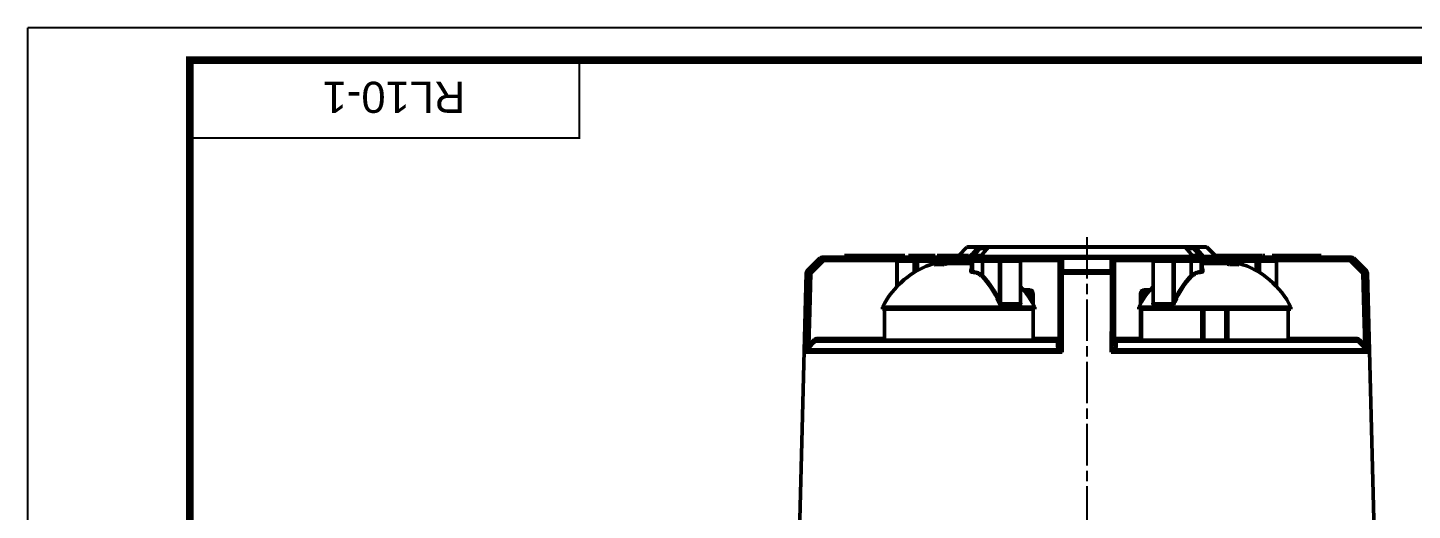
# Model space of a CAD drawing. Header units: millimetres. Extents: x 5395 to 6471, y 1829 to 2617.
# Drawn here: x 5394.8 to 5794.9, y 2477.2 to 2616.6 of the extents above; entities that cross this region are included whole.
import ezdxf

# ---------------------------------------------------------------- set-up
doc = ezdxf.new("R2010")
doc.units = ezdxf.units.MM
doc.linetypes.add('AM_ISO08W050', pattern=[18, 12, -1.5, 3, -1.5])
for name, color, linetype, lineweight in [('4-尺寸线', 7, 'Continuous', 15), ('AM_7', 4, 'AM_ISO08W050', 25), ('AM_BOR', 7, 'Continuous', 50)]:
    doc.layers.add(name, color=color, linetype=linetype, lineweight=lineweight)
doc.styles.get("Standard").update_dxf_attribs({"font": 'arial.ttf'})

msp = doc.modelspace()

# ---------------------------------------------------------------- linework, layer by layer
for p in [(5394.79029, 1829.0507), (6471.04029, 2616.5507)]:
    msp.add_line(p, (5394.79029, 2616.5507))
at = {"const_width": 2.25}
msp.add_lwpolyline([(6461.66529, 2607.1757), (5441.66529, 2607.1757), (5441.66529, 1838.4257), (6461.66529, 1838.4257)], close=True, dxfattribs=at)
at = {"const_width": 0.5625}
msp.add_lwpolyline([(5554.16529, 2607.1757), (5554.16529, 2584.6757), (5441.66529, 2584.6757)], dxfattribs=at)
at = {"layer": 'AM_7'}
msp.add_line((5700.81238, 2556.09183), (5700.81238, 2387.73398), dxfattribs=at)
at = {"layer": 'AM_BOR'}
for p, q in [((5666.16593, 2553.15139), (5663.81238, 2550.79784)), ((5669.40724, 2553.15139), (5666.16593, 2553.15139)), ((5666.51948, 2553.29783), (5669.72772, 2553.29783)), ((5669.72772, 2553.29783), (5671.9674, 2553.29783)), ((5672.06959, 2552.79781), (5669.97772, 2552.79781)), ((5672.35252, 2553.1234), (5670.04803, 2550.47144)), ((5671.92882, 2553.29783), (5672.72772, 2553.29783)), ((5729.18658, 2553.15139), (5672.43817, 2553.15139)), ((5672.72772, 2553.29783), (5728.89703, 2553.29783)), ((5728.89703, 2553.29783), (5729.66625, 2553.29783)), ((5731.58329, 2550.47362), (5729.27857, 2553.13052)), ((5731.64703, 2552.79781), (5729.56717, 2552.79781)), ((5729.65736, 2553.29783), (5731.89703, 2553.29783)), ((5731.89703, 2553.29783), (5735.10527, 2553.29783)), ((5735.45882, 2553.15139), (5732.21751, 2553.15139)), ((5738.05822, 2550.55197), (5735.45882, 2553.15139)), ((5623.68722, 2550.00492), (5620.01958, 2546.33729)), ((5624.71561, 2549.29783), (5621.0332, 2545.63017)), ((5624.01148, 2550.00492), (5623.68722, 2550.00492)), ((5624.39433, 2550.29781), (5624.71561, 2550.29781)), ((5624.71561, 2550.29781), (5624.71561, 2549.29783)), ((5624.71561, 2550.29781), (5660.81238, 2550.29781)), ((5646.16199, 2549.29783), (5624.71561, 2549.29783)), ((5630.80528, 2550.79784), (5630.80528, 2550.29781)), ((5633.87087, 2550.79784), (5630.80528, 2550.79784)), ((5633.87087, 2550.79784), (5633.87087, 2550.29781)), ((5635.48298, 2550.79784), (5635.48298, 2550.29781)), ((5636.09395, 2550.79784), (5635.48298, 2550.79784)), ((5636.09395, 2550.79784), (5636.09395, 2550.29781)), ((5637.0565, 2550.79784), (5637.0565, 2550.29781)), ((5639.06092, 2550.79784), (5637.0565, 2550.79784)), ((5639.06092, 2550.79784), (5639.06092, 2550.29781)), ((5639.14598, 2550.79784), (5639.14598, 2550.29781)), ((5642.23515, 2550.79784), (5639.14598, 2550.79784)), ((5642.23515, 2550.79784), (5642.23515, 2550.29781)), ((5644.86769, 2550.79784), (5642.23515, 2550.79784)), ((5644.86769, 2550.79784), (5644.86769, 2550.29781)), ((5648.20125, 2550.79784), (5644.86769, 2550.79784)), ((5645.96199, 2549.09782), (5645.96199, 2541.79724)), ((5645.96199, 2549.09782), (5646.02057, 2549.09782)), ((5650.95316, 2549.09782), (5646.02057, 2549.09782)), ((5646.02057, 2549.09782), (5646.02057, 2541.85935)), ((5646.16199, 2549.29783), (5651.09458, 2549.29783)), ((5648.20125, 2550.79784), (5648.20125, 2550.29781)), ((5649.24671, 2550.79784), (5649.24671, 2550.29781)), ((5650.95316, 2545.86993), (5650.95316, 2549.09782)), ((5651.715, 2549.09782), (5650.95316, 2549.09782)), ((5651.09458, 2549.29783), (5651.915, 2549.29783)), ((5651.715, 2549.09782), (5651.715, 2546.3209)), ((5651.715, 2549.09782), (5651.9091, 2549.09782)), ((5651.9091, 2549.09782), (5651.9091, 2546.42995)), ((5659.28849, 2549.09782), (5651.9091, 2549.09782)), ((5651.915, 2549.29783), (5659.94512, 2549.29783)), ((5652.94471, 2550.79784), (5652.94471, 2550.29781)), ((5655.11848, 2550.79784), (5655.11848, 2550.29781)), ((5655.663, 2550.79784), (5655.11848, 2550.79784)), ((5655.663, 2550.79784), (5655.663, 2550.29781)), ((5656.24396, 2550.79784), (5655.663, 2550.79784)), ((5656.24396, 2550.79784), (5656.24396, 2550.29781)), ((5656.81238, 2548.49781), (5656.81238, 2548.49459)), ((5656.81238, 2548.49781), (5667.47964, 2548.49781)), ((5656.81238, 2548.49459), (5657.65475, 2548.49459)), ((5656.95355, 2550.79784), (5656.95355, 2550.29781)), ((5657.56384, 2550.79784), (5657.56384, 2550.29781)), ((5660.653, 2550.79784), (5657.56384, 2550.79784)), ((5657.65475, 2548.16212), (5657.65475, 2548.49459)), ((5660.52695, 2549.29783), (5659.94512, 2549.29783)), ((5660.48317, 2548.49459), (5667.47964, 2548.49459)), ((5660.653, 2550.79784), (5660.653, 2550.29781)), ((5663.28554, 2550.79784), (5660.653, 2550.79784)), ((5660.81238, 2550.29781), (5693.81238, 2550.29781)), ((5660.81238, 2550.29781), (5660.81238, 2549.33475)), ((5663.28554, 2550.79784), (5663.28554, 2550.29781)), ((5666.6191, 2550.79784), (5663.28554, 2550.79784)), ((5666.6191, 2550.79784), (5666.6191, 2550.29781)), ((5666.6191, 2550.44426), (5667.05543, 2550.44426)), ((5667.68304, 2549.29783), (5667.09781, 2549.29783)), ((5667.47964, 2549.09782), (5667.47964, 2546.50586)), ((5667.48312, 2549.09782), (5667.47964, 2549.09782)), ((5667.48312, 2546.37508), (5667.48312, 2549.09782)), ((5667.48312, 2549.09782), (5667.73659, 2549.09782)), ((5667.68304, 2549.29783), (5670.80261, 2549.29783)), ((5667.73659, 2549.09782), (5667.73659, 2546.07298)), ((5670.66118, 2549.09782), (5667.73659, 2549.09782)), ((5668.23937, 2550.79784), (5670.33164, 2550.79784)), ((5670.08409, 2550.44426), (5731.54066, 2550.44426)), ((5675.59378, 2549.09782), (5670.66118, 2549.09782)), ((5670.66118, 2544.91778), (5670.66118, 2549.09782)), ((5670.80261, 2549.29783), (5675.7352, 2549.29783)), ((5675.59378, 2537.38521), (5675.59378, 2549.09782)), ((5675.59378, 2549.09782), (5675.84715, 2549.09782)), ((5675.7352, 2549.29783), (5681.46277, 2549.29783)), ((5681.6285, 2549.09782), (5675.84715, 2549.09782)), ((5675.84715, 2549.09782), (5675.84715, 2536.8142)), ((5692.81238, 2549.29783), (5681.46277, 2549.29783)), ((5681.6285, 2536.8142), (5681.6285, 2549.09782)), ((5681.6285, 2549.09782), (5681.66277, 2549.09782)), ((5681.66277, 2536.94514), (5681.66277, 2549.09782)), ((5692.81238, 2545.63017), (5692.81238, 2549.29783)), ((5707.87715, 2550.00492), (5693.7476, 2550.00492)), ((5693.81238, 2550.29781), (5707.81238, 2550.29781)), ((5707.81238, 2550.29781), (5740.81238, 2550.29781)), ((5708.81238, 2549.29783), (5708.81238, 2545.63017)), ((5720.16199, 2549.29783), (5708.81238, 2549.29783)), ((5719.96199, 2549.09782), (5719.96199, 2536.93959)), ((5719.96199, 2549.09782), (5719.99626, 2549.09782)), ((5719.99626, 2549.09782), (5719.99626, 2536.8142)), ((5725.7776, 2549.09782), (5719.99626, 2549.09782)), ((5720.16199, 2549.29783), (5725.88955, 2549.29783)), ((5723.31806, 2549.33532), (5723.31806, 2549.29783)), ((5724.51307, 2549.29783), (5724.51307, 2549.33532)), ((5724.6058, 2549.33532), (5724.6058, 2549.29783)), ((5724.64689, 2549.33532), (5724.64689, 2549.29783)), ((5725.22091, 2549.29783), (5725.76489, 2549.29783)), ((5725.63839, 2549.29783), (5725.63839, 2549.33532)), ((5725.7776, 2536.8142), (5725.7776, 2549.09782)), ((5725.7776, 2549.09782), (5726.03097, 2549.09782)), ((5725.88955, 2549.29783), (5730.82215, 2549.29783)), ((5726.03097, 2549.09782), (5726.03097, 2537.38521)), ((5730.96357, 2549.09782), (5726.03097, 2549.09782)), ((5726.28566, 2549.33532), (5726.28566, 2549.29783)), ((5726.59378, 2549.29783), (5726.59378, 2549.33532)), ((5727.08245, 2549.33532), (5727.08245, 2549.29783)), ((5728.23131, 2549.29783), (5728.23131, 2549.33532)), ((5729.35367, 2549.29783), (5729.35367, 2549.33532)), ((5730.82215, 2549.29783), (5733.94172, 2549.29783)), ((5730.96357, 2544.91778), (5730.96357, 2549.09782)), ((5733.88817, 2549.09782), (5730.96357, 2549.09782)), ((5731.26756, 2549.29783), (5731.26756, 2549.33532)), ((5731.30206, 2550.79784), (5733.38538, 2550.79784)), ((5733.88817, 2546.07298), (5733.88817, 2549.09782)), ((5733.88817, 2549.09782), (5734.14163, 2549.09782)), ((5733.94172, 2549.29783), (5733.94512, 2549.29783)), ((5734.52695, 2549.29783), (5733.94512, 2549.29783)), ((5734.14163, 2549.09782), (5734.14163, 2546.37508)), ((5734.14511, 2549.09782), (5734.14163, 2549.09782)), ((5734.14511, 2546.49405), (5734.14511, 2549.09782)), ((5734.14511, 2548.49781), (5744.81238, 2548.49781)), ((5734.14511, 2548.49459), (5741.14158, 2548.49459)), ((5734.56933, 2550.44426), (5738.05822, 2550.44426)), ((5738.05822, 2550.79784), (5738.05822, 2550.29781)), ((5739.07942, 2550.79784), (5738.05822, 2550.79784)), ((5739.07942, 2550.79784), (5739.07942, 2550.29781)), ((5740.81238, 2550.29781), (5776.90915, 2550.29781)), ((5740.81238, 2549.33475), (5740.81238, 2550.29781)), ((5741.67964, 2549.29783), (5741.09781, 2549.29783)), ((5741.67964, 2549.29783), (5749.70976, 2549.29783)), ((5749.71566, 2549.09782), (5742.33626, 2549.09782)), ((5743.29186, 2550.79784), (5743.29186, 2550.29781)), ((5743.93011, 2550.79784), (5743.29186, 2550.79784)), ((5743.93011, 2550.79784), (5743.93011, 2550.29781)), ((5743.97001, 2548.49459), (5744.81238, 2548.49459)), ((5743.97001, 2548.49459), (5743.97001, 2548.16212)), ((5744.12159, 2550.79784), (5744.12159, 2550.29781)), ((5745.52574, 2550.79784), (5744.12159, 2550.79784)), ((5744.81238, 2548.49459), (5744.81238, 2548.49781)), ((5745.07879, 2549.29783), (5745.07879, 2549.33532)), ((5745.52574, 2550.79784), (5745.52574, 2550.29781)), ((5746.22781, 2550.79784), (5745.52574, 2550.79784)), ((5746.22781, 2550.79784), (5746.22781, 2550.29781)), ((5746.41929, 2550.79784), (5746.41929, 2550.29781)), ((5747.56813, 2550.79784), (5746.41929, 2550.79784)), ((5747.56813, 2550.79784), (5747.56813, 2550.29781)), ((5748.14256, 2550.79784), (5747.56813, 2550.79784)), ((5748.14256, 2550.79784), (5748.14256, 2550.29781)), ((5748.16888, 2549.33532), (5748.16888, 2549.29783)), ((5748.39786, 2550.79784), (5748.39786, 2550.29781)), ((5748.57219, 2550.79784), (5748.39786, 2550.79784)), ((5748.65316, 2550.79784), (5748.65316, 2550.29781)), ((5749.70976, 2549.29783), (5750.53017, 2549.29783)), ((5749.71566, 2546.37508), (5749.71566, 2549.09782)), ((5749.71566, 2549.09782), (5749.90976, 2549.09782)), ((5749.79129, 2549.29783), (5749.79129, 2549.33532)), ((5749.90976, 2546.3209), (5749.90976, 2549.09782)), ((5750.67159, 2549.09782), (5749.90976, 2549.09782)), ((5750.3126, 2550.79784), (5750.3126, 2550.29781)), ((5750.53017, 2549.29783), (5755.46277, 2549.29783)), ((5755.60419, 2549.09782), (5750.67159, 2549.09782)), ((5750.67159, 2545.86993), (5750.67159, 2549.09782)), ((5751.01468, 2550.79784), (5751.01468, 2550.29781)), ((5751.46145, 2550.79784), (5751.01468, 2550.79784)), ((5751.46145, 2550.79784), (5751.46145, 2550.29781)), ((5752.29118, 2550.79784), (5751.63646, 2550.79784)), ((5752.29118, 2550.79784), (5752.29118, 2550.29781)), ((5754.3974, 2550.79784), (5754.3974, 2550.29781)), ((5754.52505, 2550.79784), (5754.3974, 2550.79784)), ((5754.52505, 2550.79784), (5754.52505, 2550.29781)), ((5756.45626, 2550.79784), (5754.52505, 2550.79784)), ((5776.90915, 2549.29783), (5755.46277, 2549.29783)), ((5755.60419, 2541.85935), (5755.60419, 2549.09782)), ((5755.60419, 2549.09782), (5755.66277, 2549.09782)), ((5755.66277, 2541.79724), (5755.66277, 2549.09782)), ((5756.63127, 2550.79784), (5756.63127, 2550.29781)), ((5757.39717, 2550.79784), (5756.63127, 2550.79784)), ((5757.39717, 2550.79784), (5757.39717, 2550.29781)), ((5768.50271, 2550.79784), (5765.88589, 2550.79784)), ((5766.52414, 2550.79784), (5766.52414, 2550.29781)), ((5768.50271, 2550.79784), (5768.50271, 2550.29781)), ((5776.90915, 2549.29783), (5776.90915, 2550.29781)), ((5776.90915, 2550.29781), (5777.23042, 2550.29781)), ((5780.59156, 2545.63017), (5776.90915, 2549.29783)), ((5777.93753, 2550.00492), (5777.61328, 2550.00492)), ((5781.60517, 2546.33729), (5777.93753, 2550.00492)), ((5619.72703, 2545.65637), (5617.51734, 2461.27165)), ((5620.03737, 2545.65637), (5619.72703, 2545.65637)), ((5620.01958, 2546.33729), (5620.3288, 2546.33729)), ((5667.48497, 2546.66762), (5667.48312, 2546.37508)), ((5692.81238, 2524.82259), (5692.81238, 2545.63017)), ((5707.89975, 2545.65637), (5693.725, 2545.65637)), ((5693.75057, 2546.33729), (5707.87418, 2546.33729)), ((5708.81238, 2545.63017), (5708.81238, 2524.82259)), ((5734.14163, 2546.37508), (5734.12392, 2546.49405)), ((5781.29596, 2546.33729), (5781.60517, 2546.33729)), ((5781.89772, 2545.65637), (5781.58739, 2545.65637)), ((5784.10741, 2461.27165), (5781.89772, 2545.65637)), ((5682.46027, 2540.79782), (5684.37864, 2540.79782)), ((5717.24611, 2540.79782), (5719.16449, 2540.79782)), ((5675.84715, 2536.8142), (5681.6285, 2536.8142)), ((5681.64863, 2536.71867), (5675.86075, 2536.71867)), ((5682.96212, 2540.29782), (5684.01042, 2540.29782)), ((5684.89076, 2539.79783), (5683.35066, 2539.79783)), ((5685.27295, 2539.79783), (5684.89076, 2539.79783)), ((5684.89076, 2537.50396), (5684.89076, 2539.79783)), ((5685.27295, 2539.79783), (5685.27295, 2536.83511)), ((5716.734, 2539.79783), (5716.3518, 2539.79783)), ((5716.3518, 2536.83511), (5716.3518, 2539.79783)), ((5716.734, 2539.79783), (5716.734, 2537.50396)), ((5718.27409, 2539.79783), (5716.734, 2539.79783)), ((5717.61434, 2540.29782), (5718.66263, 2540.29782)), ((5725.764, 2536.71867), (5719.97613, 2536.71867)), ((5719.99626, 2536.8142), (5725.7776, 2536.8142)), ((5641.81237, 2535.79782), (5641.81237, 2535.29783)), ((5648.25603, 2535.79782), (5641.81237, 2535.79782)), ((5648.25603, 2535.29783), (5641.81237, 2535.29783)), ((5642.31237, 2535.29783), (5642.31237, 2526.29782)), ((5685.81238, 2535.79782), (5648.25603, 2535.79782)), ((5685.81238, 2535.29783), (5648.25603, 2535.29783)), ((5685.31238, 2526.29782), (5685.31238, 2535.29783)), ((5685.81238, 2535.29783), (5685.81238, 2535.79782)), ((5715.81238, 2535.79782), (5715.81238, 2535.29783)), ((5753.36872, 2535.79782), (5715.81238, 2535.79782)), ((5753.36872, 2535.29783), (5715.81238, 2535.29783)), ((5716.3518, 2526.79782), (5716.3518, 2535.29783)), ((5716.6409, 2535.29783), (5716.6409, 2526.29782)), ((5716.64872, 2535.29783), (5716.64872, 2526.29782)), ((5734.02428, 2526.29782), (5734.02428, 2535.29783)), ((5734.61238, 2535.29783), (5734.61238, 2526.29782)), ((5741.01238, 2526.29782), (5741.01238, 2535.29783)), ((5741.60047, 2535.29783), (5741.60047, 2526.29782)), ((5759.81238, 2535.79782), (5753.36872, 2535.79782)), ((5759.81238, 2535.29783), (5753.36872, 2535.29783)), ((5758.97603, 2526.29782), (5758.97603, 2535.29783)), ((5758.98385, 2526.29782), (5758.98385, 2535.29783)), ((5759.81238, 2535.29783), (5759.81238, 2535.79782)), ((5620.48626, 2524.82259), (5622.03088, 2526.35849)), ((5692.3503, 2526.00493), (5622.3824, 2526.00493)), ((5623.09778, 2526.79782), (5623.09778, 2526.29782)), ((5623.09778, 2526.79782), (5642.31237, 2526.79782)), ((5623.09778, 2526.29782), (5692.31238, 2526.29782)), ((5685.27295, 2526.79782), (5692.81238, 2526.79782)), ((5708.81238, 2526.79782), (5716.3518, 2526.79782)), ((5779.24236, 2526.00493), (5709.27445, 2526.00493)), ((5709.31238, 2526.29782), (5778.52697, 2526.29782)), ((5716.3518, 2526.79782), (5716.6409, 2526.79782)), ((5758.98385, 2526.79782), (5778.52697, 2526.79782)), ((5778.52697, 2526.29782), (5778.52697, 2526.79782)), ((5779.59387, 2526.35849), (5781.1385, 2524.82259)), ((5693.72565, 2522.81833), (5619.43699, 2522.81833)), ((5619.82502, 2523.49927), (5692.71818, 2523.49927)), ((5782.18776, 2522.81833), (5707.89911, 2522.81833)), ((5708.90657, 2523.49927), (5781.79973, 2523.49927))]:
    msp.add_line(p, q, dxfattribs=at)
at = {"layer": 'AM_BOR', "flags": 128}
for points in [[(5667.05543, 2550.44426), (5667.66857, 2551.15016), (5669.40724, 2553.15139)], [(5669.97772, 2552.79781), (5668.78367, 2551.42413), (5668.23937, 2550.79784)], [(5669.97772, 2552.79781), (5669.97292, 2552.89535), (5669.95869, 2552.98917), (5669.93559, 2553.0756), (5669.9045, 2553.15139), (5669.86661, 2553.21355), (5669.82339, 2553.25978), (5669.77649, 2553.28821), (5669.72772, 2553.29783)], [(5672.43817, 2553.15139), (5671.82431, 2552.44564), (5670.08409, 2550.44426)], [(5731.54066, 2550.44426), (5730.92696, 2551.15016), (5729.18658, 2553.15139)], [(5731.89703, 2553.29783), (5731.84826, 2553.28821), (5731.80136, 2553.25978), (5731.75814, 2553.21355), (5731.72026, 2553.15139), (5731.68917, 2553.0756), (5731.66606, 2552.98917), (5731.65184, 2552.89535), (5731.64703, 2552.79781)], [(5733.38538, 2550.79784), (5732.84109, 2551.42413), (5731.64703, 2552.79781)], [(5732.21751, 2553.15139), (5732.83074, 2552.44564), (5734.56933, 2550.44426)], [(5620.3288, 2546.33729), (5621.74581, 2547.7487), (5624.01148, 2550.00492)], [(5624.01148, 2550.00492), (5624.03246, 2549.98385), (5624.0776, 2549.93852), (5624.14527, 2549.87057), (5624.23309, 2549.78238), (5624.33797, 2549.67706), (5624.45618, 2549.55836), (5624.58356, 2549.43042), (5624.71561, 2549.29783)], [(5668.48937, 2550.29781), (5668.4406, 2550.30744), (5668.3937, 2550.33587), (5668.35048, 2550.38209), (5668.31259, 2550.44426), (5668.28151, 2550.52005), (5668.2584, 2550.60648), (5668.24418, 2550.70026), (5668.23937, 2550.79784)], [(5675.84715, 2549.09782), (5675.845, 2549.13683), (5675.83863, 2549.17436), (5675.82829, 2549.20893), (5675.81436, 2549.23923), (5675.7974, 2549.26412), (5675.77804, 2549.2826), (5675.75704, 2549.29398), (5675.7352, 2549.29783)], [(5693.7476, 2550.00492), (5693.74878, 2548.59369), (5693.75057, 2546.33729)], [(5707.87418, 2546.33729), (5707.87529, 2547.7487), (5707.87715, 2550.00492)], [(5725.88955, 2549.29783), (5725.86771, 2549.29398), (5725.84671, 2549.2826), (5725.82736, 2549.26412), (5725.81039, 2549.23923), (5725.79647, 2549.20893), (5725.78612, 2549.17436), (5725.77975, 2549.13683), (5725.7776, 2549.09782)], [(5733.38538, 2550.79784), (5733.38058, 2550.70026), (5733.36635, 2550.60648), (5733.34325, 2550.52005), (5733.31216, 2550.44426), (5733.27427, 2550.38209), (5733.23105, 2550.33587), (5733.18415, 2550.30744), (5733.13538, 2550.29781)], [(5777.61328, 2550.00492), (5777.59228, 2549.98385), (5777.54716, 2549.93852), (5777.47948, 2549.87057), (5777.39166, 2549.78238), (5777.28679, 2549.67706), (5777.16858, 2549.55836), (5777.04119, 2549.43042), (5776.90915, 2549.29783)], [(5777.61328, 2550.00492), (5779.03047, 2548.59369), (5781.29596, 2546.33729)], [(5619.43699, 2522.81833), (5619.48956, 2524.81763), (5619.69978, 2532.81488), (5620.03737, 2545.65637)], [(5621.0332, 2545.63017), (5620.84891, 2545.63503), (5620.67093, 2545.63971), (5620.50538, 2545.64406), (5620.35792, 2545.64794), (5620.23361, 2545.65121), (5620.13671, 2545.65375), (5620.07054, 2545.65548), (5620.03737, 2545.65637)], [(5620.3288, 2546.33729), (5620.34947, 2546.31655), (5620.39439, 2546.27143), (5620.46197, 2546.2036), (5620.54982, 2546.11541), (5620.65482, 2546.01), (5620.77323, 2545.89115), (5620.90087, 2545.76303), (5621.0332, 2545.63017)], [(5621.0332, 2545.63017), (5620.74358, 2534.6122), (5620.48626, 2524.82259)], [(5693.725, 2545.65637), (5693.72506, 2543.65705), (5693.72528, 2535.65981), (5693.72565, 2522.81833)], [(5707.89911, 2522.81833), (5707.89916, 2524.81763), (5707.89939, 2532.81488), (5707.89975, 2545.65637)], [(5781.29596, 2546.33729), (5781.27528, 2546.31655), (5781.23036, 2546.27143), (5781.16277, 2546.2036), (5781.07493, 2546.11541), (5780.96994, 2546.01), (5780.85153, 2545.89115), (5780.72389, 2545.76303), (5780.59156, 2545.63017)], [(5781.58739, 2545.65637), (5781.55422, 2545.65548), (5781.48804, 2545.65375), (5781.39114, 2545.65121), (5781.26683, 2545.64794), (5781.11937, 2545.64406), (5780.95381, 2545.63971), (5780.77584, 2545.63503), (5780.59156, 2545.63017)], [(5781.1385, 2524.82259), (5780.88118, 2534.6122), (5780.59156, 2545.63017)], [(5781.58739, 2545.65637), (5781.63995, 2543.65705), (5781.85019, 2535.65981), (5782.18776, 2522.81833)], [(5620.48626, 2524.82259), (5620.55181, 2524.75667), (5620.61508, 2524.69304), (5620.67387, 2524.63393), (5620.7261, 2524.5814), (5620.76997, 2524.5373), (5620.80394, 2524.50313), (5620.82683, 2524.48011), (5620.83784, 2524.46903)], [(5622.3824, 2526.00493), (5621.67328, 2525.29983), (5620.83784, 2524.46903)], [(5622.03088, 2526.35849), (5622.09637, 2526.29261), (5622.15958, 2526.22904), (5622.21832, 2526.16996), (5622.27052, 2526.11746), (5622.31438, 2526.07334), (5622.34837, 2526.03915), (5622.37131, 2526.01607), (5622.3824, 2526.00493)], [(5692.34958, 2524.46903), (5692.34991, 2525.17417), (5692.3503, 2526.00493)], [(5709.27445, 2526.00493), (5709.27479, 2525.29983), (5709.27517, 2524.46903)], [(5779.24236, 2526.00493), (5779.25344, 2526.01607), (5779.27638, 2526.03915), (5779.31037, 2526.07334), (5779.35423, 2526.11746), (5779.40644, 2526.16996), (5779.46517, 2526.22904), (5779.52838, 2526.29261), (5779.59387, 2526.35849)], [(5780.78691, 2524.46903), (5780.07784, 2525.17417), (5779.24236, 2526.00493)], [(5780.78691, 2524.46903), (5780.79792, 2524.48011), (5780.82081, 2524.50313), (5780.85478, 2524.5373), (5780.89865, 2524.5814), (5780.95089, 2524.63393), (5781.00966, 2524.69304), (5781.07294, 2524.75667), (5781.1385, 2524.82259)]]:
    msp.add_lwpolyline(points, dxfattribs=at)
at = {"layer": 'AM_BOR'}
for centre, radius, start, end in [((5666.51948, 2552.79782), 0.5, 90, 135), ((5669.73204, 2552.86451), 0.43335, 90.5705185, 138.5472019), ((5669.24351, 2552.25019), 0.91595, 36.7175981, 79.7023827), ((5672.41737, 2553.05931), 0.0944, 77.2672822, 135.5131093), ((5672.72772, 2552.79782), 0.5, 90, 138.997661), ((5672.73647, 2552.92108), 0.37686, 91.3299251, 142.3291156), ((5728.88829, 2552.92109), 0.37685, 37.6702245, 88.6705864), ((5728.89703, 2552.79782), 0.5, 41.002339, 90), ((5729.20729, 2553.05854), 0.09513, 45.8259975, 102.5757034), ((5732.38125, 2552.2502), 0.91594, 100.2977028, 143.2826516), ((5731.89272, 2552.86452), 0.43333, 41.4519182, 89.4301096), ((5735.10527, 2552.79782), 0.5, 45, 90), ((5624.39433, 2549.29782), 1, 90, 135), ((5624.71591, 2549.30426), 0.99355, 90.0174892, 135.1541219), ((5663.81238, 2525.01589), 24.5, 106.6015496, 153.8910943), ((5646.16199, 2549.09782), 0.2, 90, 180), ((5646.19736, 2549.12281), 0.17856, 101.4281766, 188.0446788), ((5651.12996, 2549.12281), 0.17855, 101.4279461, 188.0449093), ((5651.915, 2549.09782), 0.2, 90, 180), ((5653.60944, 2549.14774), 1.70108, 174.9383835, 181.6817105), ((5662.86949, 2535.5976), 13.91136, 112.0153452, 116.13682), ((5663.81238, 2525.01911), 24.5, 81.262972, 106.6015496), ((5665.69836, 2535.59661), 13.91245, 112.0155065, 116.1366588), ((5659.94512, 2549.09782), 0.2, 43.2302735, 90), ((5666.73148, 2550.72926), 0.43147, 270.589237, 318.6597328), ((5667.67964, 2549.09782), 0.2, 90, 180), ((5667.68309, 2549.09785), 0.19997, 90.0166129, 180.0090056), ((5667.50964, 2549.14423), 0.23164, 348.4432254, 41.5355525), ((5669.66453, 2550.79789), 0.50008, 270.010636, 319.4586772), ((5669.7847, 2550.67682), 0.37911, 271.2923568, 322.1607805), ((5670.83798, 2549.12281), 0.17855, 101.4263126, 188.0451199), ((5675.77058, 2549.12281), 0.17855, 101.4263126, 188.0451199), ((5681.44385, 2549.11348), 0.18531, 355.1529133, 84.1400647), ((5681.46277, 2549.09782), 0.2, 0, 90), ((5693.81238, 2549.29782), 1, 90, 180), ((5693.66861, 2549.13737), 0.87113, 84.7969406, 169.3860741), ((5694.28004, 2550.04078), 0.53364, 151.2066787, 183.8537873), ((5707.81238, 2549.29782), 1, 0, 90), ((5707.34472, 2550.04078), 0.53364, 356.1460596, 28.793648), ((5707.95615, 2549.13737), 0.87113, 10.6138418, 95.203116), ((5720.16199, 2549.09782), 0.2, 90, 180), ((5720.18091, 2549.11348), 0.18532, 95.8606897, 184.846174), ((5725.85418, 2549.12281), 0.17855, 351.9544921, 78.5733639), ((5730.78678, 2549.12281), 0.17855, 351.9542705, 78.5735856), ((5731.84005, 2550.67682), 0.37911, 217.8390454, 268.7078172), ((5731.96019, 2550.79783), 0.50002, 220.7315975, 269.992253), ((5734.11511, 2549.14423), 0.23163, 138.4637706, 191.5574515), ((5733.94166, 2549.09785), 0.19997, 359.9912165, 89.983165), ((5733.94512, 2549.09782), 0.2, 0, 90), ((5737.81238, 2525.01911), 24.5, 73.3984504, 98.737028), ((5734.89328, 2550.72927), 0.43148, 221.3411079, 269.4101754), ((5735.92603, 2535.5958), 13.91334, 63.8634732, 67.9843616), ((5741.67964, 2549.09782), 0.2, 90, 136.7697265), ((5738.75482, 2535.59661), 13.91245, 63.8633412, 67.9844935), ((5737.81238, 2525.01589), 24.5, 26.1089057, 73.3984504), ((5748.0171, 2549.1478), 1.69929, 358.3147288, 5.0651772), ((5749.70976, 2549.09782), 0.2, 0, 90), ((5750.4948, 2549.12281), 0.17855, 351.9548801, 78.5736874), ((5755.42739, 2549.12281), 0.17855, 351.9548801, 78.5736874), ((5755.46277, 2549.09782), 0.2, 0, 90), ((5776.90883, 2549.30424), 0.99358, 44.8464134, 89.9819756), ((5777.23042, 2549.29782), 1, 45, 90), ((5620.72669, 2545.63018), 1, 135, 178.5), ((5621.03894, 2545.63053), 1.00191, 135.1368356, 178.5221373), ((5658.15552, 2536.56789), 11.60506, 83.0004344, 96.9995656), ((5667.28859, 2546.39478), 0.19553, 260.1394524, 354.2184864), ((5668.20271, 2546.04474), 0.46698, 176.5331853, 197.7365688), ((5670.38673, 2545.05164), 0.30536, 284.9394357, 333.9989092), ((5654.10378, 2528.70463), 22.92096, 21.9840722, 44.4525968), ((5654.16549, 2528.7345), 23.10858, 21.9841906, 44.4522698), ((5693.66949, 2545.46893), 0.87214, 84.6652825, 169.3455069), ((5693.51012, 2537.23226), 8.42685, 88.5388374, 94.7495331), ((5702.20469, 2545.67885), 8.47972, 175.5465793, 180.1519268), ((5707.95527, 2545.46893), 0.87214, 10.6544064, 95.3347222), ((5699.42034, 2545.67889), 8.47944, 359.8478416, 4.4533392), ((5708.11463, 2537.23228), 8.42683, 85.2504558, 91.4611754), ((5747.45929, 2528.73448), 23.10861, 135.5477542, 158.0157954), ((5747.52091, 2528.70468), 22.92088, 135.5473755, 158.0159756), ((5731.23803, 2545.05165), 0.30537, 206.0021645, 255.0600257), ((5733.42204, 2546.04474), 0.46699, 342.2629989, 3.4660144), ((5734.33617, 2546.39478), 0.19553, 185.7811718, 279.8604387), ((5743.46923, 2536.56789), 11.60506, 83.0004344, 96.9995656), ((5780.58581, 2545.63053), 1.00191, 1.4778627, 44.8631644), ((5780.89806, 2545.63018), 1, 1.5, 45), ((5663.81238, 2525.01589), 24.5, 26.1089057, 43.2319047), ((5683.93274, 2540.74062), 0.44956, 279.9500988, 7.3099772), ((5737.81238, 2525.01589), 24.5, 136.5684625, 153.8910943), ((5717.69201, 2540.74062), 0.44955, 172.6899654, 260.0500279), ((5675.29105, 2537.77022), 0.48977, 277.8695735, 308.177805), ((5676.1779, 2536.81254), 0.33075, 179.712823, 196.4885712), ((5681.8618, 2536.81348), 0.2333, 179.8225811, 203.9772546), ((5719.763, 2536.81346), 0.23326, 336.0216442, 0.1811942), ((5725.44658, 2536.81258), 0.33102, 343.5184211, 0.2801847), ((5726.33371, 2537.77024), 0.48979, 231.8230747, 262.1300359), ((5692.31238, 2526.79782), 0.5, 270, 0), ((5692.38561, 2524.90154), 0.43401, 265.2380487, 349.5192172), ((5692.38581, 2526.43724), 0.43377, 265.3042165, 349.5392378), ((5709.31238, 2526.79782), 0.5, 180, 270), ((5709.23894, 2526.43725), 0.43377, 190.460955, 274.6955906), ((5709.23914, 2524.90154), 0.43401, 190.4807673, 274.7620225), ((5716.83099, 2526.75486), 0.48112, 174.8771531, 246.726891), ((5619.52853, 2523.65283), 0.33391, 332.6191217, 34.9618734), ((5692.37593, 2524.17924), 0.76125, 296.7173745, 333.8857547), ((5709.24883, 2524.17925), 0.76126, 206.1145365, 243.2824125), ((5782.09621, 2523.65284), 0.33389, 145.0378922, 207.3835773)]:
    msp.add_arc(centre, radius, start, end, dxfattribs=at)
for points, knots in [([(5672.3808, 2553.14644), (5672.35891, 2553.16621), (5672.29001, 2553.22845), (5672.1451, 2553.28376), (5672.02523, 2553.29325), (5671.9674, 2553.29783)], [0, 0, 0, 0, 0.194178525, 0.611263353, 1, 1, 1, 1]), ([(5672.33698, 2553.11631), (5672.33059, 2553.12631), (5672.28914, 2553.19124), (5672.18718, 2553.25023), (5672.07929, 2553.28715), (5672.01759, 2553.2956), (5671.99077, 2553.29731), (5671.9782, 2553.29775), (5671.97172, 2553.2978), (5671.96868, 2553.29782), (5671.9674, 2553.29783)], [0, 0, 0, 0, 0.077340403, 0.502228109, 0.782317637, 0.899141955, 0.952808996, 0.977876367, 0.990652287, 1, 1, 1, 1]), ([(5729.24801, 2553.14435), (5729.24836, 2553.14479), (5729.29094, 2553.19886), (5729.40148, 2553.24964), (5729.52678, 2553.28724), (5729.59892, 2553.29565), (5729.63017, 2553.29731), (5729.64478, 2553.29775), (5729.65232, 2553.2978), (5729.65586, 2553.29782), (5729.65736, 2553.29783)], [0, 0, 0, 0, 0.003742752, 0.462442992, 0.765540866, 0.891493393, 0.949254015, 0.976215395, 0.989898614, 1, 1, 1, 1]), ([(5729.65736, 2553.29783), (5729.65607, 2553.29782), (5729.65303, 2553.2978), (5729.64655, 2553.29775), (5729.63398, 2553.29731), (5729.60716, 2553.2956), (5729.54547, 2553.28714), (5729.43752, 2553.25028), (5729.33485, 2553.19048), (5729.29289, 2553.1245), (5729.28592, 2553.11354)], [0, 0, 0, 0, 0.00927996, 0.02196655, 0.046852232, 0.100130292, 0.216107861, 0.494164131, 0.915975018, 1, 1, 1, 1]), ([(5635.48298, 2550.79784), (5635.29804, 2550.79784), (5635.041, 2550.79784), (5634.32956, 2550.79784), (5633.98717, 2550.79784), (5633.81513, 2550.79784)], [0, 0, 0, 0, 0.560635253, 0.779224823, 1, 1, 1, 1]), ([(5637.0565, 2550.79784), (5636.86205, 2550.79784), (5636.51476, 2550.79784), (5636.22255, 2550.79784), (5636.09395, 2550.79784)], [0, 0, 0, 0, 0.559883922, 1, 1, 1, 1]), ([(5652.94471, 2550.79784), (5652.34765, 2550.79784), (5651.4504, 2550.79784), (5650.47506, 2550.79784), (5649.76024, 2550.79784), (5649.31031, 2550.79784), (5649.26794, 2550.79784), (5649.24671, 2550.79784)], [0, 0, 0, 0, 0.248910186, 0.374053754, 0.499290009, 0.749224229, 1, 1, 1, 1]), ([(5655.11848, 2550.79784), (5654.73746, 2550.79784), (5654.05597, 2550.79784), (5653.28474, 2550.79784), (5652.94471, 2550.79784)], [0, 0, 0, 0, 0.559112661, 1, 1, 1, 1]), ([(5656.95355, 2550.79784), (5656.84158, 2550.79784), (5656.61834, 2550.79784), (5656.36954, 2550.79784), (5656.23946, 2550.79784), (5656.2421, 2550.79784), (5656.24396, 2550.79784)], [0, 0, 0, 0, 0.186749739, 0.372333625, 0.559122827, 1, 1, 1, 1]), ([(5668.23937, 2550.79784), (5668.0941, 2550.74376), (5667.85372, 2550.65429), (5667.5174, 2550.54636), (5667.3039, 2550.48641), (5667.18831, 2550.46002), (5667.12407, 2550.4483), (5667.08126, 2550.44307), (5667.06245, 2550.44394), (5667.05543, 2550.44426)], [0, 0, 0, 0, 0.380383149, 0.629403915, 0.793393668, 0.868350225, 0.906100813, 0.964910594, 1, 1, 1, 1]), ([(5670.08409, 2550.44426), (5670.07062, 2550.44405), (5670.04769, 2550.4437), (5670.03063, 2550.45206), (5670.04054, 2550.4637), (5670.04715, 2550.47147)], [0, 0, 0, 0, 0.321213193, 0.546959351, 1, 1, 1, 1]), ([(5731.57987, 2550.47079), (5731.58417, 2550.46619), (5731.59194, 2550.45788), (5731.58796, 2550.44839), (5731.57282, 2550.44306), (5731.54941, 2550.44393), (5731.54066, 2550.44426)], [0, 0, 0, 0, 0.262367242, 0.473877784, 0.803391509, 1, 1, 1, 1]), ([(5734.56933, 2550.44426), (5734.55694, 2550.44403), (5734.53586, 2550.44362), (5734.46591, 2550.45366), (5734.33344, 2550.48269), (5734.09634, 2550.54959), (5733.76045, 2550.65804), (5733.52248, 2550.74674), (5733.38538, 2550.79784)], [0, 0, 0, 0, 0.057333627, 0.097626834, 0.205704453, 0.37535554, 0.640122891, 1, 1, 1, 1]), ([(5743.35569, 2550.79784), (5742.5499, 2550.79784), (5741.42755, 2550.79784), (5739.99302, 2550.79784), (5739.38389, 2550.79784), (5739.07942, 2550.79784)], [0, 0, 0, 0, 0.560074611, 0.780101414, 1, 1, 1, 1]), ([(5744.12159, 2550.79784), (5744.12624, 2550.79784), (5744.13155, 2550.79784), (5744.05337, 2550.79784), (5744.02839, 2550.79784), (5744.00673, 2550.79784), (5743.98375, 2550.79784), (5743.95856, 2550.79784), (5743.94175, 2550.79784), (5743.93011, 2550.79784)], [0, 0, 0, 0, 0.748871861, 0.853744776, 0.894502056, 0.937760539, 0.95333804, 0.967680282, 1, 1, 1, 1]), ([(5746.41929, 2550.79784), (5746.4216, 2550.79784), (5746.4243, 2550.79784), (5746.34771, 2550.79784), (5746.31345, 2550.79784), (5746.28898, 2550.79784), (5746.25554, 2550.79784), (5746.23734, 2550.79784), (5746.22781, 2550.79784)], [0, 0, 0, 0, 0.749013741, 0.873981113, 0.905499442, 0.937861002, 0.967482066, 1, 1, 1, 1]), ([(5748.39786, 2550.79784), (5748.3944, 2550.79784), (5748.38824, 2550.79784), (5748.3697, 2550.79784), (5748.31179, 2550.79784), (5748.29198, 2550.79784), (5748.27288, 2550.79784), (5748.2574, 2550.79784), (5748.24176, 2550.79784), (5748.19339, 2550.79784), (5748.16648, 2550.79784), (5748.14256, 2550.79784)], [0, 0, 0, 0, 0.419606586, 0.748831819, 0.780191118, 0.811934355, 0.828090573, 0.843716851, 0.85892832, 0.874539747, 1, 1, 1, 1]), ([(5750.3126, 2550.79784), (5750.02002, 2550.79784), (5749.49748, 2550.79784), (5748.91117, 2550.79784), (5748.65316, 2550.79784)], [0, 0, 0, 0, 0.559919925, 1, 1, 1, 1]), ([(5751.01468, 2550.79784), (5750.99377, 2550.79784), (5750.95647, 2550.79784), (5750.50916, 2550.79784), (5750.3126, 2550.79784)], [0, 0, 0, 0, 0.560581262, 1, 1, 1, 1]), ([(5766.52414, 2550.79784), (5764.81621, 2550.79784), (5762.66089, 2550.79784), (5760.06474, 2550.79784), (5758.72537, 2550.79784), (5757.83975, 2550.79784), (5757.39717, 2550.79784)], [0, 0, 0, 0, 0.560048295, 0.70675033, 0.853451741, 1, 1, 1, 1]), ([(5667.2551, 2546.20214), (5667.25018, 2546.30179), (5667.23485, 2546.61171), (5667.38069, 2546.83655), (5667.47964, 2546.9891)], [0, 0, 0, 0, 0.3215364871, 1, 1, 1, 1]), ([(5667.75793, 2545.90248), (5667.71799, 2545.90569), (5667.63822, 2545.9121), (5667.51924, 2545.94774), (5667.4104, 2545.99946), (5667.3189, 2546.06894), (5667.26567, 2546.14018), (5667.25805, 2546.18487), (5667.2551, 2546.20214)], [0, 0, 0, 0, 0.154084835, 0.307785542, 0.471194014, 0.657153919, 0.867501011, 1, 1, 1, 1]), ([(5667.48312, 2546.37508), (5667.48462, 2546.35764), (5667.48851, 2546.31242), (5667.51473, 2546.24209), (5667.55983, 2546.17285), (5667.61378, 2546.12023), (5667.6586, 2546.09372), (5667.699, 2546.07823), (5667.71944, 2546.07537), (5667.73659, 2546.07298)], [0, 0, 0, 0, 0.143954718, 0.373247482, 0.569537934, 0.73118504, 0.870600821, 0.891413307, 1, 1, 1, 1]), ([(5667.73659, 2546.07298), (5667.80766, 2546.07004), (5668.20026, 2546.05385), (5668.93908, 2545.90805), (5669.91082, 2545.51427), (5670.39467, 2545.12964), (5670.66118, 2544.91778)], [0, 0, 0, 0, 0.064674487, 0.35722865, 0.64594766, 1, 1, 1, 1]), ([(5670.46545, 2544.75661), (5670.21937, 2544.96647), (5669.77428, 2545.34606), (5668.87465, 2545.73784), (5668.18792, 2545.88348), (5667.82374, 2545.89957), (5667.75793, 2545.90248)], [0, 0, 0, 0, 0.356928701, 0.64558838, 0.935956794, 1, 1, 1, 1]), ([(5730.96357, 2544.91778), (5731.23008, 2545.12964), (5731.71393, 2545.51427), (5732.68567, 2545.90804), (5733.42449, 2546.05385), (5733.81709, 2546.07004), (5733.88817, 2546.07298)], [0, 0, 0, 0, 0.354052423, 0.642771671, 0.935324505, 1, 1, 1, 1]), ([(5733.86682, 2545.90248), (5733.80102, 2545.89957), (5733.43683, 2545.88348), (5732.7501, 2545.73784), (5731.85047, 2545.34606), (5731.40538, 2544.96647), (5731.1593, 2544.75661)], [0, 0, 0, 0, 0.064042637, 0.354411623, 0.643071301, 1, 1, 1, 1]), ([(5734.36965, 2546.20214), (5734.36037, 2546.16796), (5734.34292, 2546.10372), (5734.23821, 2546.01222), (5734.10965, 2545.94773), (5733.97819, 2545.91078), (5733.9018, 2545.90508), (5733.86682, 2545.90248)], [0, 0, 0, 0, 0.257952783, 0.484922315, 0.703583903, 0.864275802, 1, 1, 1, 1]), ([(5733.88817, 2546.07298), (5733.90603, 2546.07573), (5733.94669, 2546.08199), (5734.01423, 2546.12146), (5734.0774, 2546.18664), (5734.12828, 2546.27659), (5734.13697, 2546.34069), (5734.14163, 2546.37508)], [0, 0, 0, 0, 0.113222031, 0.257626524, 0.475415316, 0.7185161, 1, 1, 1, 1]), ([(5734.14511, 2547.14658), (5734.179, 2547.11314), (5734.40909, 2546.88616), (5734.3878, 2546.51696), (5734.36965, 2546.20214)], [0, 0, 0, 0, 0.147290404, 1, 1, 1, 1]), ([(5685.27295, 2539.79783), (5685.26817, 2539.87675), (5685.25754, 2540.05238), (5685.16271, 2540.31584), (5684.9845, 2540.56829), (5684.71359, 2540.75979), (5684.4941, 2540.78471), (5684.37864, 2540.79782)], [0, 0, 0, 0, 0.127276112, 0.283244403, 0.473987006, 0.723305314, 1, 1, 1, 1]), ([(5717.24611, 2540.79782), (5717.14738, 2540.78806), (5716.93909, 2540.76748), (5716.66907, 2540.59755), (5716.47949, 2540.3482), (5716.37174, 2540.0776), (5716.35845, 2539.89109), (5716.3518, 2539.79783)], [0, 0, 0, 0, 0.236844654, 0.499617369, 0.699613008, 0.849798203, 1, 1, 1, 1]), ([(5675.86075, 2536.71867), (5675.84079, 2536.72092), (5675.79616, 2536.72595), (5675.71186, 2536.77229), (5675.59361, 2536.87835), (5675.4639, 2537.05762), (5675.39422, 2537.20742), (5675.35811, 2537.28506)], [0, 0, 0, 0, 0.08537055, 0.190797671, 0.356416989, 0.666470197, 1, 1, 1, 1]), ([(5675.59378, 2537.38521), (5675.61185, 2537.30738), (5675.64592, 2537.16059), (5675.70909, 2536.98391), (5675.76799, 2536.8737), (5675.80625, 2536.83095), (5675.83065, 2536.81646), (5675.84103, 2536.81504), (5675.84715, 2536.8142)], [0, 0, 0, 0, 0.373373068, 0.704206179, 0.860975174, 0.943887525, 0.96691753, 1, 1, 1, 1]), ([(5681.6285, 2536.8142), (5681.63173, 2536.8148), (5681.63896, 2536.81613), (5681.64769, 2536.82731), (5681.6568, 2536.85175), (5681.6628, 2536.88887), (5681.66096, 2536.92236), (5681.66013, 2536.93754)], [0, 0, 0, 0, 0.10179452, 0.227816553, 0.38449998, 0.721181554, 1, 1, 1, 1]), ([(5681.66277, 2537.08555), (5681.67936, 2537.0387), (5681.71674, 2536.93315), (5681.72161, 2536.81825), (5681.7017, 2536.74615), (5681.67666, 2536.72125), (5681.65497, 2536.71925), (5681.64863, 2536.71867)], [0, 0, 0, 0, 0.285038906, 0.642179819, 0.789726137, 0.938582011, 1, 1, 1, 1]), ([(5684.01042, 2540.29782), (5684.12305, 2540.29155), (5684.33162, 2540.27994), (5684.59477, 2540.18856), (5684.77441, 2540.06558), (5684.86483, 2539.93923), (5684.8893, 2539.84728), (5684.89048, 2539.80721), (5684.89076, 2539.79783)], [0, 0, 0, 0, 0.315249433, 0.583808714, 0.768939752, 0.901552246, 0.976956012, 1, 1, 1, 1]), ([(5716.734, 2539.79783), (5716.73674, 2539.82841), (5716.74102, 2539.87629), (5716.77873, 2539.96779), (5716.86743, 2540.08155), (5717.05902, 2540.20279), (5717.31905, 2540.28335), (5717.51776, 2540.29309), (5717.61434, 2540.29782)], [0, 0, 0, 0, 0.074779863, 0.117101217, 0.246963486, 0.443678015, 0.729616797, 1, 1, 1, 1]), ([(5719.97613, 2536.71867), (5719.96415, 2536.72092), (5719.93738, 2536.72596), (5719.91136, 2536.77227), (5719.9037, 2536.87852), (5719.92286, 2536.99993), (5719.9555, 2537.08957), (5719.96199, 2537.10739)], [0, 0, 0, 0, 0.114827304, 0.256637034, 0.479410663, 0.896461942, 1, 1, 1, 1]), ([(5719.9628, 2536.93843), (5719.963, 2536.91223), (5719.96333, 2536.86989), (5719.97424, 2536.83097), (5719.98586, 2536.81646), (5719.9924, 2536.81504), (5719.99626, 2536.8142)], [0, 0, 0, 0, 0.492037463, 0.794992703, 0.879136567, 1, 1, 1, 1]), ([(5726.26665, 2537.28506), (5726.21137, 2537.16973), (5726.12776, 2536.99527), (5725.97137, 2536.81809), (5725.8697, 2536.74618), (5725.80807, 2536.72125), (5725.77397, 2536.71925), (5725.764, 2536.71867)], [0, 0, 0, 0, 0.4935071427, 0.7465105981, 0.8510347275, 0.9564895581, 1, 1, 1, 1]), ([(5725.7776, 2536.8142), (5725.78268, 2536.8148), (5725.79406, 2536.81613), (5725.81249, 2536.82732), (5725.83826, 2536.85167), (5725.88647, 2536.92222), (5725.96364, 2537.10294), (5726.0037, 2537.27087), (5726.03097, 2537.38521)], [0, 0, 0, 0, 0.027585132, 0.061731518, 0.104189237, 0.195418085, 0.452146117, 1, 1, 1, 1]), ([(5619.80217, 2523.84417), (5619.91723, 2524.00365), (5620.14217, 2524.31545), (5620.37333, 2524.65615), (5620.48626, 2524.82259)], [0, 0, 0, 0, 0.511484151, 1, 1, 1, 1]), ([(5620.83784, 2524.46903), (5620.66942, 2524.30286), (5620.31874, 2523.95685), (5619.99387, 2523.65576), (5619.82502, 2523.49927)], [0, 0, 0, 0, 0.480255878, 1, 1, 1, 1]), ([(5622.03088, 2526.35849), (5622.16303, 2526.46609), (5622.4273, 2526.68128), (5622.81943, 2526.78812), (5623.04301, 2526.79591), (5623.09778, 2526.79782)], [0, 0, 0, 0, 0.4302384, 0.860412788, 1, 1, 1, 1]), ([(5623.09778, 2526.29782), (5623.06105, 2526.29655), (5622.9112, 2526.29135), (5622.64852, 2526.2203), (5622.47105, 2526.07667), (5622.3824, 2526.00493)], [0, 0, 0, 0, 0.139774746, 0.5702726, 1, 1, 1, 1]), ([(5692.3503, 2526.00493), (5692.34892, 2526.02926), (5692.34317, 2526.13059), (5692.33068, 2526.26427), (5692.31848, 2526.28663), (5692.31238, 2526.29782)], [0, 0, 0, 0, 0.136386416, 0.567873392, 1, 1, 1, 1]), ([(5692.71818, 2523.49927), (5692.64312, 2523.59367), (5692.41016, 2523.88667), (5692.37405, 2524.23377), (5692.34958, 2524.46903)], [0, 0, 0, 0, 0.322181231, 1, 1, 1, 1]), ([(5692.81238, 2524.82259), (5692.82724, 2524.58802), (5692.8489, 2524.24628), (5693.00921, 2523.94016), (5693.05947, 2523.84417)], [0, 0, 0, 0, 0.686422021, 1, 1, 1, 1]), ([(5708.56528, 2523.84417), (5708.64127, 2524.00365), (5708.78985, 2524.31545), (5708.80498, 2524.65615), (5708.81238, 2524.82259)], [0, 0, 0, 0, 0.511482454, 1, 1, 1, 1]), ([(5709.27517, 2524.46903), (5709.26322, 2524.30286), (5709.23834, 2523.95685), (5709.02003, 2523.65576), (5708.90657, 2523.49927)], [0, 0, 0, 0, 0.480255878, 1, 1, 1, 1]), ([(5709.31238, 2526.29782), (5709.30627, 2526.28663), (5709.29407, 2526.26427), (5709.28158, 2526.13059), (5709.27583, 2526.02926), (5709.27445, 2526.00493)], [0, 0, 0, 0, 0.432126655, 0.863613589, 1, 1, 1, 1]), ([(5778.52697, 2526.79782), (5778.58174, 2526.79591), (5778.80532, 2526.78812), (5779.19745, 2526.68128), (5779.46172, 2526.46609), (5779.59387, 2526.35849)], [0, 0, 0, 0, 0.13959349, 0.569761699, 1, 1, 1, 1]), ([(5779.24236, 2526.00493), (5779.1537, 2526.07667), (5778.97624, 2526.2203), (5778.71356, 2526.29135), (5778.5637, 2526.29655), (5778.52697, 2526.29782)], [0, 0, 0, 0, 0.429723362, 0.86021717, 1, 1, 1, 1]), ([(5781.79973, 2523.49927), (5781.69725, 2523.59367), (5781.37916, 2523.88666), (5781.02617, 2524.23376), (5780.78691, 2524.46903)], [0, 0, 0, 0, 0.32218445, 1, 1, 1, 1]), ([(5781.1385, 2524.82259), (5781.29814, 2524.58802), (5781.53071, 2524.24629), (5781.7529, 2523.94016), (5781.82257, 2523.84417)], [0, 0, 0, 0, 0.686425061, 1, 1, 1, 1]), ([(5619.43699, 2522.81833), (5619.43718, 2522.82048), (5619.45291, 2523.00297), (5619.51767, 2523.36179), (5619.70873, 2523.68573), (5619.80217, 2523.84417)], [0, 0, 0, 0, 0.006056255, 0.513885359, 1, 1, 1, 1]), ([(5619.82502, 2523.49927), (5619.72776, 2523.39447), (5619.529, 2523.18032), (5619.4567, 2522.94122), (5619.43722, 2522.81976), (5619.43699, 2522.81833)], [0, 0, 0, 0, 0.486395922, 0.993930131, 1, 1, 1, 1]), ([(5693.72565, 2522.81833), (5693.72349, 2522.81976), (5693.54098, 2522.94123), (5693.18413, 2523.18032), (5692.87128, 2523.39447), (5692.71818, 2523.49927)], [0, 0, 0, 0, 0.006069654, 0.513604093, 1, 1, 1, 1]), ([(5693.05947, 2523.84417), (5693.15942, 2523.68573), (5693.36379, 2523.36179), (5693.60198, 2523.00297), (5693.72421, 2522.82048), (5693.72565, 2522.81833)], [0, 0, 0, 0, 0.4861149198, 0.9939437457, 1, 1, 1, 1]), ([(5707.89911, 2522.81833), (5707.90055, 2522.82048), (5708.02277, 2523.00297), (5708.26097, 2523.36179), (5708.46533, 2523.68573), (5708.56528, 2523.84417)], [0, 0, 0, 0, 0.006056255, 0.513885172, 1, 1, 1, 1]), ([(5708.90657, 2523.49927), (5708.75348, 2523.39447), (5708.44063, 2523.18032), (5708.08377, 2522.94123), (5707.90126, 2522.81976), (5707.89911, 2522.81833)], [0, 0, 0, 0, 0.486395627, 0.993930646, 1, 1, 1, 1]), ([(5782.18776, 2522.81833), (5782.18753, 2522.81976), (5782.16827, 2522.94123), (5782.09567, 2523.18032), (5781.89697, 2523.39447), (5781.79973, 2523.49927)], [0, 0, 0, 0, 0.00606936, 0.513603829, 1, 1, 1, 1]), ([(5781.82257, 2523.84417), (5781.91599, 2523.68573), (5782.10701, 2523.36179), (5782.17205, 2523.00298), (5782.18757, 2522.82048), (5782.18776, 2522.81833)], [0, 0, 0, 0, 0.4861160335, 0.9939441695, 1, 1, 1, 1])]:
    msp.add_open_spline(points, degree=3, knots=knots, dxfattribs=at)

# ---------------------------------------------------------------- texts
at = {"layer": '4-尺寸线', "insert": (5500.64586, 2596.51698), "char_height": 9, "width": 112.5, "attachment_point": 5, "rotation": 180}
msp.add_mtext('RL10-1', dxfattribs=at)

doc.saveas('drawing.dxf')
